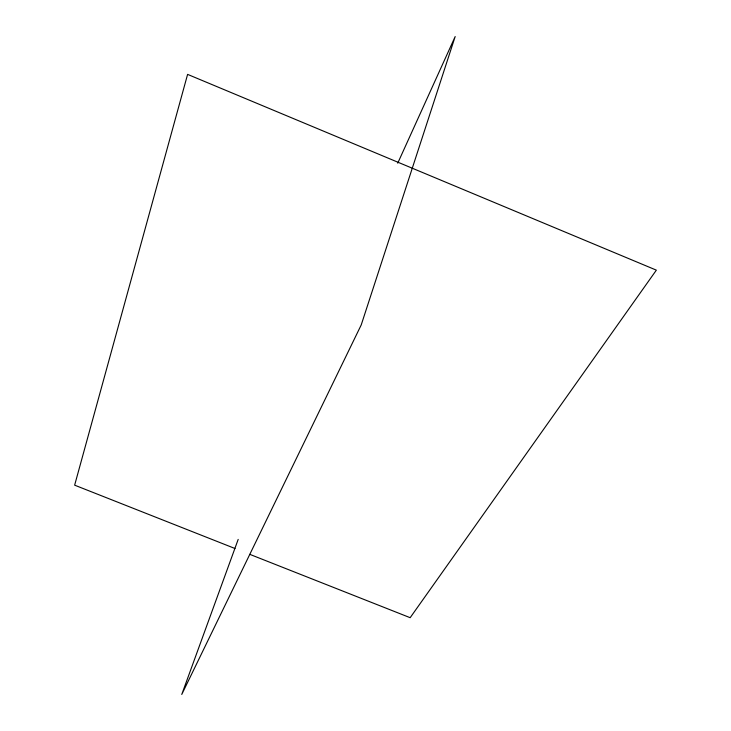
<?xml version="1.0" encoding="UTF-8"?>
<svg xmlns="http://www.w3.org/2000/svg" width="731" height="731" viewBox="0 0 731 731"><rect width="100%" height="100%" fill="white"/><g stroke="black" fill="none" stroke-linecap="round" stroke-linejoin="round"><path stroke-width="1.1" d="M238.187 539.396L181.754 694.45L361.224 324.92L455.175 36.55L397.737 163.168M234.971 548.497L74.644 485.165L187.602 74.379L656.356 270.15L410.164 617.695L249.838 554.363"/></g></svg>
